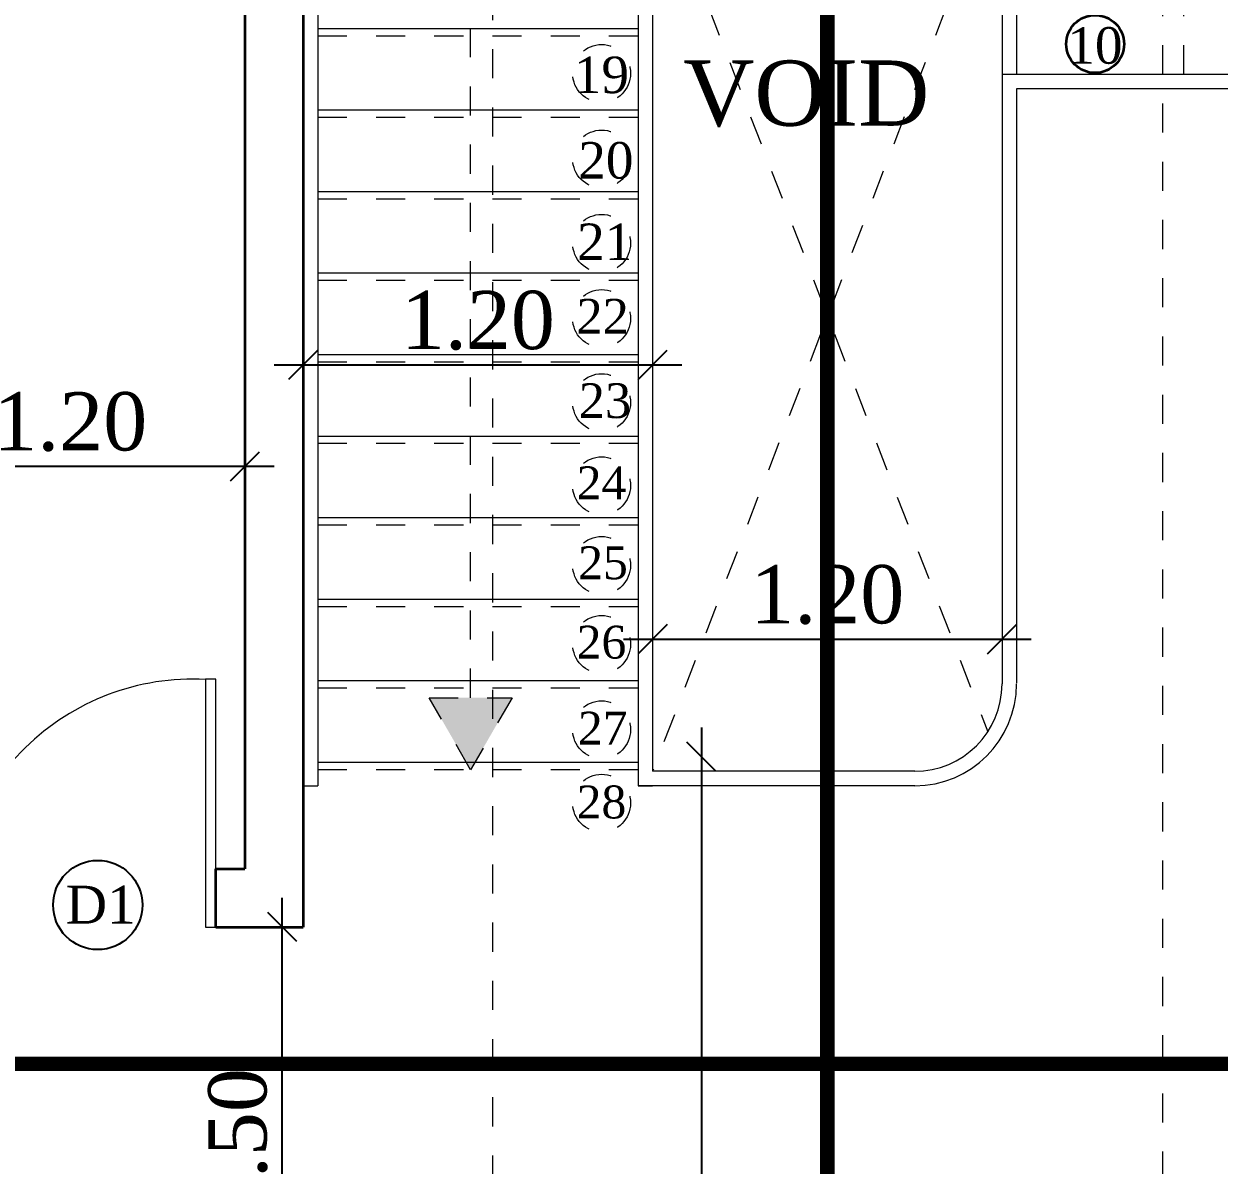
# Model space of a CAD drawing. Header units: metres. Extents: x 503482 to 1007323, y 2781056 to 5562345.
# Drawn here: x 503491.207 to 503495.312, y 2781134.975 to 2781138.895 of the extents above; entities that cross this region are included whole.
import ezdxf

# ---------------------------------------------------------------- set-up
doc = ezdxf.new("R2010")
doc.units = ezdxf.units.M
doc.header["$LTSCALE"] = 10
doc.header["$MEASUREMENT"] = 0
doc.header["$PDMODE"] = 3
doc.linetypes.add('1013-Lower$0$CACHE', pattern=[0.375, 0.25, -0.125])
doc.linetypes.add('HIDDEN', pattern=[0.375, 0.25, -0.125])
doc.layers.get('0').update_dxf_attribs({"linetype": 'CONTINUOUS'})
doc.layers.get('DEFPOINTS').update_dxf_attribs({"linetype": 'CONTINUOUS'})
for name, color, linetype, lineweight in [('01 wall', 4, 'CONTINUOUS', 35), ('01_WALLS', 7, 'CONTINUOUS', 25), ('TEXT', 254, 'CONTINUOUS', 13), ('WALL', 7, 'CONTINUOUS', 30), ('win', 6, 'CONTINUOUS', 15)]:
    doc.layers.add(name, color=color, linetype=linetype, lineweight=lineweight)
doc.styles.add('AREAL', font='times.ttf')
doc.dimstyles.new('bdc-1-100-A', dxfattribs={"dimtxt": 0.2, "dimasz": 0.1, "dimexe": 0, "dimexo": 0, "dimgap": 0.05, "dimtad": 1, "dimzin": 7, "dimdsep": 46, "dimtxsty": 'AREAL', "dimblk": 'OBLIQUE', "dimcen": 0.001, "dimdle": 0.1, "dimse1": 1, "dimse2": 1, "dimclrd": 15, "dimclre": 8, "dimclrt": 3, "dimadec": 0, "dimazin": 0, "dimtfac": 1, "dimtix": 1, "dimtmove": 2, "dimatfit": 3, "dimldrblk": 'OBLIQUE', "dimfxl": 0.1, "dimtolj": 1, "dimtzin": 0, "dimlwe": 5, "dimarcsym": 0})

# ---------------------------------------------------------------- blocks, each defined once
blk = doc.blocks.new('A$C155168EF')
at = {"layer": '01_WALLS', "color": 1, "linetype": 'Continuous', "lineweight": 0, "ltscale": 24}
blk.add_lwpolyline([(1.42, 34.08), (0, 34.08), (0, 0.04), (1.42, 0.04)], close=True, dxfattribs=at)
blk.add_arc((3.11, 32.91), 32.91, 267.0463, 2.0429, dxfattribs=at)
blk = doc.blocks.new('_Oblique')
at = {"color": 0, "linetype": 'ByBlock', "lineweight": -2}
blk.add_line((-0.5, -0.5), (0.5, 0.5), dxfattribs=at)
blk = doc.blocks.new('*D939')
at = {"layer": '01_WALLS', "color": 15, "linetype": 'Continuous', "lineweight": -2, "ltscale": 0.04, "transparency": 16777216}
blk.add_line((503492.0948, 2781134.1952), (503492.0948, 2781135.8927), dxfattribs=at)
at = {"layer": 'DEFPOINTS', "color": 0, "ltscale": 0.04, "transparency": 16777216}
for p in [(503492.0948, 2781135.7927), (503492.1667, 2781135.7927), (503492.1667, 2781134.2952)]:
    blk.add_point(p, dxfattribs=at)
at = {"layer": '01_WALLS', "color": 15, "lineweight": -2, "ltscale": 0.04, "transparency": 16777216, "xscale": 0.1, "yscale": 0.1, "zscale": 0.1}
for p, rotation in [((503492.0948, 2781135.7927), 90), ((503492.0948, 2781134.2952), 270)]:
    blk.add_blockref('_Oblique', p, dxfattribs=dict(at, rotation=rotation))
at = {"layer": '01_WALLS', "color": 3, "lineweight": 5, "ltscale": 0.04, "transparency": 16777216, "insert": (503491.9428, 2781135.0439), "char_height": 0.2, "attachment_point": 5, "rotation": 90, "style": 'AREAL'}
blk.add_mtext('\\A1;1.50', dxfattribs=at)
blk = doc.blocks.new('*D941')
at = {"layer": '01_WALLS', "color": 15, "linetype": 'Continuous', "lineweight": -2, "ltscale": 0.04, "transparency": 16777216}
blk.add_line((503490.6667, 2781137.3755), (503492.0667, 2781137.3755), dxfattribs=at)
at = {"layer": 'DEFPOINTS', "color": 0, "ltscale": 0.04, "transparency": 16777216}
for p in [(503490.7667, 2781137.3755), (503491.9667, 2781137.3755), (503491.9667, 2781137.0101)]:
    blk.add_point(p, dxfattribs=at)
at = {"layer": '01_WALLS', "color": 15, "lineweight": -2, "ltscale": 0.04, "transparency": 16777216, "xscale": 0.1, "yscale": 0.1, "zscale": 0.1, "rotation": 180}
blk.add_blockref('_Oblique', (503490.7667, 2781137.3755), dxfattribs=at)
at = {"layer": '01_WALLS', "color": 15, "lineweight": -2, "ltscale": 0.04, "transparency": 16777216, "xscale": 0.1, "yscale": 0.1, "zscale": 0.1}
blk.add_blockref('_Oblique', (503491.9667, 2781137.3755), dxfattribs=at)
at = {"layer": '01_WALLS', "color": 3, "lineweight": 5, "ltscale": 0.04, "transparency": 16777216, "insert": (503491.3667, 2781137.5276), "char_height": 0.2, "attachment_point": 5, "style": 'AREAL'}
blk.add_mtext('\\A1;1.20', dxfattribs=at)
blk = doc.blocks.new('*D943')
at = {"layer": '01_WALLS', "color": 15, "linetype": 'Continuous', "lineweight": -2, "ltscale": 0.04, "transparency": 16777216}
blk.add_line((503493.5341, 2781136.4778), (503493.5341, 2781132.8765), dxfattribs=at)
at = {"layer": 'DEFPOINTS', "color": 0, "ltscale": 0.04, "transparency": 16777216}
for p in [(503493.6417, 2781136.3778), (503493.5341, 2781132.9765), (503493.6417, 2781132.9765)]:
    blk.add_point(p, dxfattribs=at)
at = {"layer": '01_WALLS', "color": 15, "lineweight": -2, "ltscale": 0.04, "transparency": 16777216, "xscale": 0.1, "yscale": 0.1, "zscale": 0.1}
for p, rotation in [((503493.5341, 2781136.3778), 90), ((503493.5341, 2781132.9765), 270)]:
    blk.add_blockref('_Oblique', p, dxfattribs=dict(at, rotation=rotation))
at = {"layer": '01_WALLS', "color": 3, "lineweight": 5, "ltscale": 0.04, "transparency": 16777216, "insert": (503493.3821, 2781134.6771), "char_height": 0.2, "attachment_point": 5, "rotation": 90, "style": 'AREAL'}
blk.add_mtext('\\A1;3.40', dxfattribs=at)
blk = doc.blocks.new('ERTES')
at = {"layer": '01_WALLS', "color": 6, "linetype": 'HIDDEN', "lineweight": 0, "ltscale": 0.04}
blk.add_lwpolyline([(503349.9084, 2781308.3426), (503356.9084, 2781308.3426), (503356.9084, 2781293.7609), (503349.9084, 2781293.7609)], close=True, dxfattribs=at)
blk = doc.blocks.new('TRTRT')
at = {"layer": '01_WALLS', "color": 6, "linetype": 'HIDDEN', "lineweight": 0, "ltscale": 0.04}
blk.add_lwpolyline([(503359.2097, 2781295.2609), (503365.411, 2781295.2609), (503365.411, 2781310.7559), (503359.2097, 2781310.7559)], close=True, dxfattribs=at)
at = {"layer": '01_WALLS'}
blk.add_blockref('ERTES', (0, 0), dxfattribs=at)
blk = doc.blocks.new('TYTY')
at = {"layer": 'WALL', "color": 5, "linetype": '1013-Lower$0$CACHE', "lineweight": 5, "ltscale": 0.3, "const_width": 0.05}
for points in [[(503318.4771, 2781250.295), (503319.6048, 2781249.7977), (503318.4771, 2781249.7977), (503318.4771, 2781277.3368), (503319.657, 2781277.3341), (503318.4771, 2781276.9685)], [(503328.9582, 2781263.2191), (503329.4556, 2781264.3468), (503329.4556, 2781263.2191), (503306.9301, 2781263.2191), (503306.9301, 2781264.399), (503307.2956, 2781263.2191)]]:
    blk.add_lwpolyline(points, dxfattribs=at)
blk = doc.blocks.new('U87Y787Y68')
at = {"layer": '01_WALLS', "color": 241, "ltscale": 0.04}
blk.add_circle((503297.2948, 2780965.1229), 0.1533, dxfattribs=at)
at = {"layer": 'TEXT', "color": 6, "lineweight": 25, "style": 'AREAL'}
blk.add_text('D1', height=0.12991, dxfattribs=at).set_placement((503297.1851, 2780965.0591))
blk = doc.blocks.new('*D587')
at = {"layer": '01_WALLS', "color": 15, "linetype": 'Continuous', "lineweight": -2, "ltscale": 0.04, "transparency": 16777216}
blk.add_line((503615.6495, 2781217.9553), (503617.0495, 2781217.9553), dxfattribs=at)
at = {"layer": 'DEFPOINTS', "color": 0, "ltscale": 0.04, "transparency": 16777216}
for p in [(503616.9495, 2781218.985), (503615.7495, 2781218.8317), (503616.9495, 2781217.9553)]:
    blk.add_point(p, dxfattribs=at)
at = {"layer": '01_WALLS', "color": 15, "lineweight": -2, "ltscale": 0.04, "transparency": 16777216, "xscale": 0.1, "yscale": 0.1, "zscale": 0.1, "rotation": 180}
blk.add_blockref('_Oblique', (503615.7495, 2781217.9553), dxfattribs=at)
at = {"layer": '01_WALLS', "color": 15, "lineweight": -2, "ltscale": 0.04, "transparency": 16777216, "xscale": 0.1, "yscale": 0.1, "zscale": 0.1}
blk.add_blockref('_Oblique', (503616.9495, 2781217.9553), dxfattribs=at)
at = {"layer": '01_WALLS', "color": 3, "lineweight": 5, "ltscale": 0.04, "transparency": 16777216, "insert": (503616.3495, 2781218.1073), "char_height": 0.2, "attachment_point": 5, "style": 'AREAL'}
blk.add_mtext('\\A1;1.20', dxfattribs=at)
blk = doc.blocks.new('*D588')
at = {"layer": '01_WALLS', "color": 15, "linetype": 'Continuous', "lineweight": -2, "ltscale": 0.04, "transparency": 16777216}
blk.add_line((503614.4495, 2781218.8973), (503615.8495, 2781218.8973), dxfattribs=at)
at = {"layer": 'DEFPOINTS', "color": 0, "ltscale": 0.04, "transparency": 16777216}
for p in [(503615.7495, 2781219.0093), (503614.5495, 2781218.8973), (503615.7495, 2781218.8973)]:
    blk.add_point(p, dxfattribs=at)
at = {"layer": '01_WALLS', "color": 15, "lineweight": -2, "ltscale": 0.04, "transparency": 16777216, "xscale": 0.1, "yscale": 0.1, "zscale": 0.1, "rotation": 180}
blk.add_blockref('_Oblique', (503614.5495, 2781218.8973), dxfattribs=at)
at = {"layer": '01_WALLS', "color": 15, "lineweight": -2, "ltscale": 0.04, "transparency": 16777216, "xscale": 0.1, "yscale": 0.1, "zscale": 0.1}
blk.add_blockref('_Oblique', (503615.7495, 2781218.8973), dxfattribs=at)
at = {"layer": '01_WALLS', "color": 3, "lineweight": 5, "ltscale": 0.04, "transparency": 16777216, "insert": (503615.1495, 2781219.0493), "char_height": 0.2, "attachment_point": 5, "style": 'AREAL'}
blk.add_mtext('\\A1;1.20', dxfattribs=at)
blk = doc.blocks.new('FF FLOOR STAIRE CASE')
at = {"layer": '01_WALLS', "linetype": 'HIDDEN', "lineweight": 0, "ltscale": 0.04}
h = blk.add_hatch(color=2, dxfattribs=at)
h.dxf.hatch_style = 1
h.paths.add_polyline_path([(503614.9818, 2781217.7539), (503615.2672, 2781217.7539), (503615.1245, 2781217.5068)])
at = {"layer": '01 wall', "color": 8, "linetype": '1013-Lower$0$CACHE'}
blk.add_circle((503617.2692, 2781219.9994), 0.0993, dxfattribs=at)
at = {"layer": '01_WALLS', "color": 2, "linetype": 'HIDDEN', "lineweight": 0, "ltscale": 0.04}
for p, q in [((503616.9006, 2781220.4959), (503615.7495, 2781217.5015)), ((503615.7984, 2781220.4959), (503616.9006, 2781217.6373)), ((503615.1245, 2781217.7539), (503615.1245, 2781220.3317)), ((503615.6995, 2781220.0268), (503614.5995, 2781220.0268)), ((503615.6995, 2781219.7468), (503614.5995, 2781219.7468)), ((503615.6995, 2781219.4668), (503614.5995, 2781219.4668)), ((503615.6995, 2781219.1868), (503614.5995, 2781219.1868)), ((503615.6995, 2781218.9068), (503614.5995, 2781218.9068)), ((503615.6995, 2781218.6268), (503614.5995, 2781218.6268)), ((503615.6995, 2781218.3468), (503614.5995, 2781218.3468)), ((503615.6995, 2781218.0668), (503614.5995, 2781218.0668)), ((503615.6995, 2781217.7868), (503614.5995, 2781217.7868)), ((503615.6995, 2781217.5068), (503614.5995, 2781217.5068))]:
    blk.add_line(p, q, dxfattribs=at)
blk.add_lwpolyline([(503617.5745, 2781219.8952), (503617.5745, 2781220.3317)], dxfattribs=at)
blk.add_lwpolyline([(503614.9818, 2781217.7539), (503615.2672, 2781217.7539), (503615.1245, 2781217.5068)], close=True, dxfattribs=at)
for centre in [(503615.5744, 2781219.8984), (503615.5744, 2781219.6046), (503615.5744, 2781219.3149), (503615.5744, 2781219.0565), (503615.5744, 2781218.7676), (503615.5744, 2781218.4822), (503615.5744, 2781218.2086), (503615.5744, 2781217.9373), (503615.5744, 2781217.6441), (503615.5744, 2781217.3921)]:
    blk.add_circle(centre, 0.0993, dxfattribs=at)
at = {"layer": 'win', "ltscale": 20}
for p, q in [((503614.5495, 2781220.3318), (503614.5495, 2781217.4515)), ((503614.5995, 2781220.3318), (503614.5995, 2781217.4515)), ((503615.6995, 2781220.3317), (503615.6995, 2781217.4515)), ((503615.7495, 2781220.3317), (503615.7495, 2781217.5015)), ((503616.9995, 2781220.3317), (503616.9995, 2781219.8952)), ((503615.6995, 2781220.0518), (503614.5995, 2781220.0518)), ((503615.6995, 2781219.7718), (503614.5995, 2781219.7718)), ((503615.6995, 2781219.4918), (503614.5995, 2781219.4918)), ((503615.6995, 2781219.2118), (503614.5995, 2781219.2118)), ((503615.6995, 2781218.9318), (503614.5995, 2781218.9318)), ((503615.6995, 2781218.6518), (503614.5995, 2781218.6518)), ((503615.6995, 2781218.3718), (503614.5995, 2781218.3718)), ((503615.6995, 2781218.0918), (503614.5995, 2781218.0918)), ((503615.6995, 2781217.8118), (503614.5995, 2781217.8118)), ((503615.6995, 2781217.5318), (503614.5995, 2781217.5318)), ((503614.5495, 2781217.4515), (503614.5995, 2781217.4515)), ((503615.6995, 2781217.4515), (503615.7495, 2781217.4515))]:
    blk.add_line(p, q, dxfattribs=at)
at = {"layer": 'win', "lineweight": 5, "ltscale": 20}
for p, q in [((503616.9495, 2781220.3317), (503616.9495, 2781217.8015)), ((503618.0995, 2781219.8952), (503616.9495, 2781219.8952)), ((503616.9995, 2781219.8452), (503616.9995, 2781217.8044)), ((503618.1495, 2781219.8452), (503616.9995, 2781219.8452)), ((503616.6495, 2781217.5015), (503615.7495, 2781217.5015)), ((503616.6495, 2781217.4515), (503615.6995, 2781217.4515))]:
    blk.add_line(p, q, dxfattribs=at)
at = {"layer": 'win', "ltscale": 20}
for radius in [0.3, 0.35]:
    blk.add_arc((503616.6495, 2781217.8015), radius, 270, 0, dxfattribs=at)
at = {"layer": '01_WALLS', "color": 2, "linetype": 'HIDDEN', "lineweight": 0, "ltscale": 0.04, "style": 'AREAL'}
for s, height, p in [('19', 0.12544, (503615.4791, 2781219.8308)), ('20', 0.12544, (503615.4942, 2781219.5371)), ('21', 0.12544, (503615.4904, 2781219.2574)), ('22', 0.11917, (503615.4879, 2781219.0048)), ('23', 0.11917, (503615.4958, 2781218.7149)), ('24', 0.1129, (503615.4886, 2781218.4358)), ('25', 0.1129, (503615.4939, 2781218.1612)), ('26', 0.1129, (503615.4886, 2781217.8885)), ('27', 0.1129, (503615.4929, 2781217.5931)), ('28', 0.1129, (503615.4886, 2781217.3395))]:
    blk.add_text(s, height=height, dxfattribs=at).set_placement(p)
at = {"layer": 'TEXT', "color": 1, "lineweight": 25, "style": 'AREAL'}
for s, height, p in [('10', 0.12544, (503617.1739, 2781219.9318)), ('VOID', 0.224, (503615.8544, 2781219.7189))]:
    blk.add_text(s, height=height, dxfattribs=at).set_placement(p)
at = {"layer": '01_WALLS', "lineweight": 5, "ltscale": 0.04}
for base, p1, p2, picture, middle in [((503615.7495, 2781218.8973), (503614.5495, 2781218.8973), (503615.7495, 2781219.0093), '*D588', (503615.1495, 2781219.0493)), ((503616.9495, 2781217.9553), (503615.7495, 2781218.8317), (503616.9495, 2781218.985), '*D587', (503616.3495, 2781218.1073))]:
    dim = blk.add_linear_dim(base=base, p1=p1, p2=p2, dimstyle='bdc-1-100-A', override={"dimfxl": 0.125, "dimfxlon": 1, "dimarcsym": 1}, dxfattribs=at)
    dim.commit()
    dim.dimension.update_dxf_attribs({"geometry": picture, "text_midpoint": middle})

msp = doc.modelspace()

# ---------------------------------------------------------------- linework, layer by layer
at = {"layer": '01 wall'}
for p, q in [((503491.9667, 2781141.9581), (503491.9667, 2781135.9927)), ((503492.1667, 2781140.6581), (503492.1667, 2781135.7927)), ((503491.8667, 2781135.7927), (503491.8667, 2781135.9927)), ((503491.8667, 2781135.9927), (503491.9667, 2781135.9927)), ((503491.8667, 2781135.7927), (503492.1667, 2781135.7927))]:
    msp.add_line(p, q, dxfattribs=at)

# ---------------------------------------------------------------- block references
at = {"layer": '01_WALLS'}
for name, p in [('TYTY', (175.4893, -127.896)), ('TRTRT', (135.9082, -165.5345))]:
    msp.add_blockref(name, p, dxfattribs=at)
at = {"layer": '01_WALLS', "color": 3}
for name, p in [('U87Y787Y68', (194.1662, 170.7457)), ('FF FLOOR STAIRE CASE', (-122.3828, -81.1736))]:
    msp.add_blockref(name, p, dxfattribs=at)
at = {"layer": 'WALL', "color": 4, "ltscale": 20, "xscale": 0.02500000000007276, "yscale": 0.02500000000007276, "zscale": 0.02500000000007276, "rotation": 180.0024793755532}
msp.add_blockref('A$C155168EF', (503491.8666, 2781136.6447), dxfattribs=at)

# ---------------------------------------------------------------- dimensions: what is measured, and where the dimension line sits
at = {"layer": '01_WALLS', "lineweight": 5, "ltscale": 0.04}
dim = msp.add_linear_dim(base=(503491.9667, 2781137.3755), p1=(503490.7667, 2781137.3755), p2=(503491.9667, 2781137.0101), dimstyle='bdc-1-100-A', override={"dimfxl": 0.125, "dimfxlon": 1, "dimarcsym": 1}, dxfattribs=at)
dim.commit()
dim.dimension.update_dxf_attribs({"geometry": '*D941', "text_midpoint": (503491.3667, 2781137.5276)})
for base, p1, p2, picture, middle in [((503493.5341, 2781132.9765), (503493.6417, 2781136.3778), (503493.6417, 2781132.9765), '*D943', (503493.3821, 2781134.6771)), ((503492.0948, 2781135.7927), (503492.1667, 2781134.2952), (503492.1667, 2781135.7927), '*D939', (503491.9428, 2781135.0439))]:
    dim = msp.add_linear_dim(base=base, p1=p1, p2=p2, angle=90, dimstyle='bdc-1-100-A', override={"dimfxl": 0.125, "dimfxlon": 1, "dimarcsym": 1}, dxfattribs=at)
    dim.commit()
    dim.dimension.update_dxf_attribs({"geometry": picture, "text_midpoint": middle})

doc.saveas('drawing.dxf')
